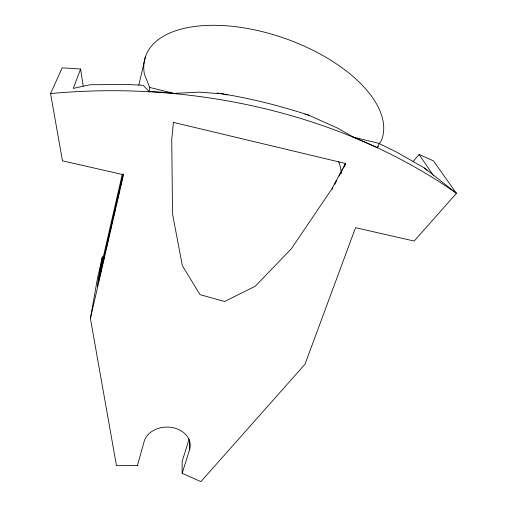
<?xml version="1.0" encoding="UTF-8"?>
<svg xmlns="http://www.w3.org/2000/svg" width="507" height="507" viewBox="0 0 507 507"><rect width="100%" height="100%" fill="white"/><g stroke="black" fill="none" stroke-linecap="round" stroke-linejoin="round"><path stroke-width="0.76" d="M149.033 92.128L149.692 87.464L144.368 74.123A125.197 62.995 19.3 0 1 270.377 33.792A125.197 62.995 19.3 0 1 381.055 141.288L379.337 143.462L377.189 147.651M102.864 259.939L102.376 256.808L97.23 286.398L123.112 173.8M98.13 282.64L100.335 269.92L122.269 174.319M137.942 465.603L116.464 465.648L90.398 318.472L97.566 277.836L102.376 256.808M98.415 282.5L101.07 270.941M101.958 267.088L104.619 255.528M106.039 249.362L108.162 240.115M109.049 236.262L109.759 233.182M110.114 231.642L111.711 224.702M112.066 223.162L112.776 220.076M113.124 218.536L115.254 209.29M116.141 205.436L116.851 202.356M117.206 200.81L119.335 191.564M120.216 187.71L122.878 176.151M90.398 318.472L123.48 174.738L62.469 160.82L50.561 93.586L62.19 67.824L80.613 69.028L83.205 86.12M138.785 85.17L145.408 56.866M137.403 465.603L144.153 441.47A23.328 18.379 -0.3 0 1 172.279 427.547A23.328 18.379 -0.3 0 1 189.561 449.829L182.165 473.284L200.899 481.65L305.018 364.178L355.54 227.681L414.149 241.053L456.439 193.332L433.441 160.858L419.086 154.483L412.996 161.651M189.174 438.98L182.146 461.446L182.165 473.284M344.329 166.835L345.647 163.14M80.613 69.028L73.249 88.408L89.91 84.764L126.503 84.46L143.151 85.271L149.115 91.526L162.62 92.179L173.863 93.358L199.295 92.147L222.554 93.877L227.13 94.999M332.06 189.244L332.801 187.85M334.664 184.371L336.895 180.188M339.132 176.011L340.989 172.526M341.737 171.132L342.478 169.744M343.226 168.349L343.968 166.955M344.716 165.561L345.457 164.167M378.552 146.593L377.252 147.531L353.385 137.131L337.561 128.119L308.041 114.886L304.986 114.132M217.091 92.984L218.65 93.237M220.209 93.491C250.502 98.295 280.371 105.855 309.504 115.4M149.692 87.464L174.269 93.459M352.46 136.909L379.337 143.462M379.489 143.715L396.651 152.138L424.581 168.064L456.439 193.332A497.164 373.291 1.5 0 0 50.561 93.586M424.581 168.064L427.3 170.688M419.086 154.483L433.681 175.942M100.335 269.92L100.57 271.416M189.434 440.551L189.561 449.829M338.606 161.549A99.98 55.517 19.3 0 1 341.382 173.495M173.419 122.371L171.74 139.571L172.526 213.935L182.317 265.541L199.98 294.624L224.576 301.481L255.262 286.246L291.278 248.842L331.755 189.105L345.444 163.469L173.419 122.371"/></g></svg>
